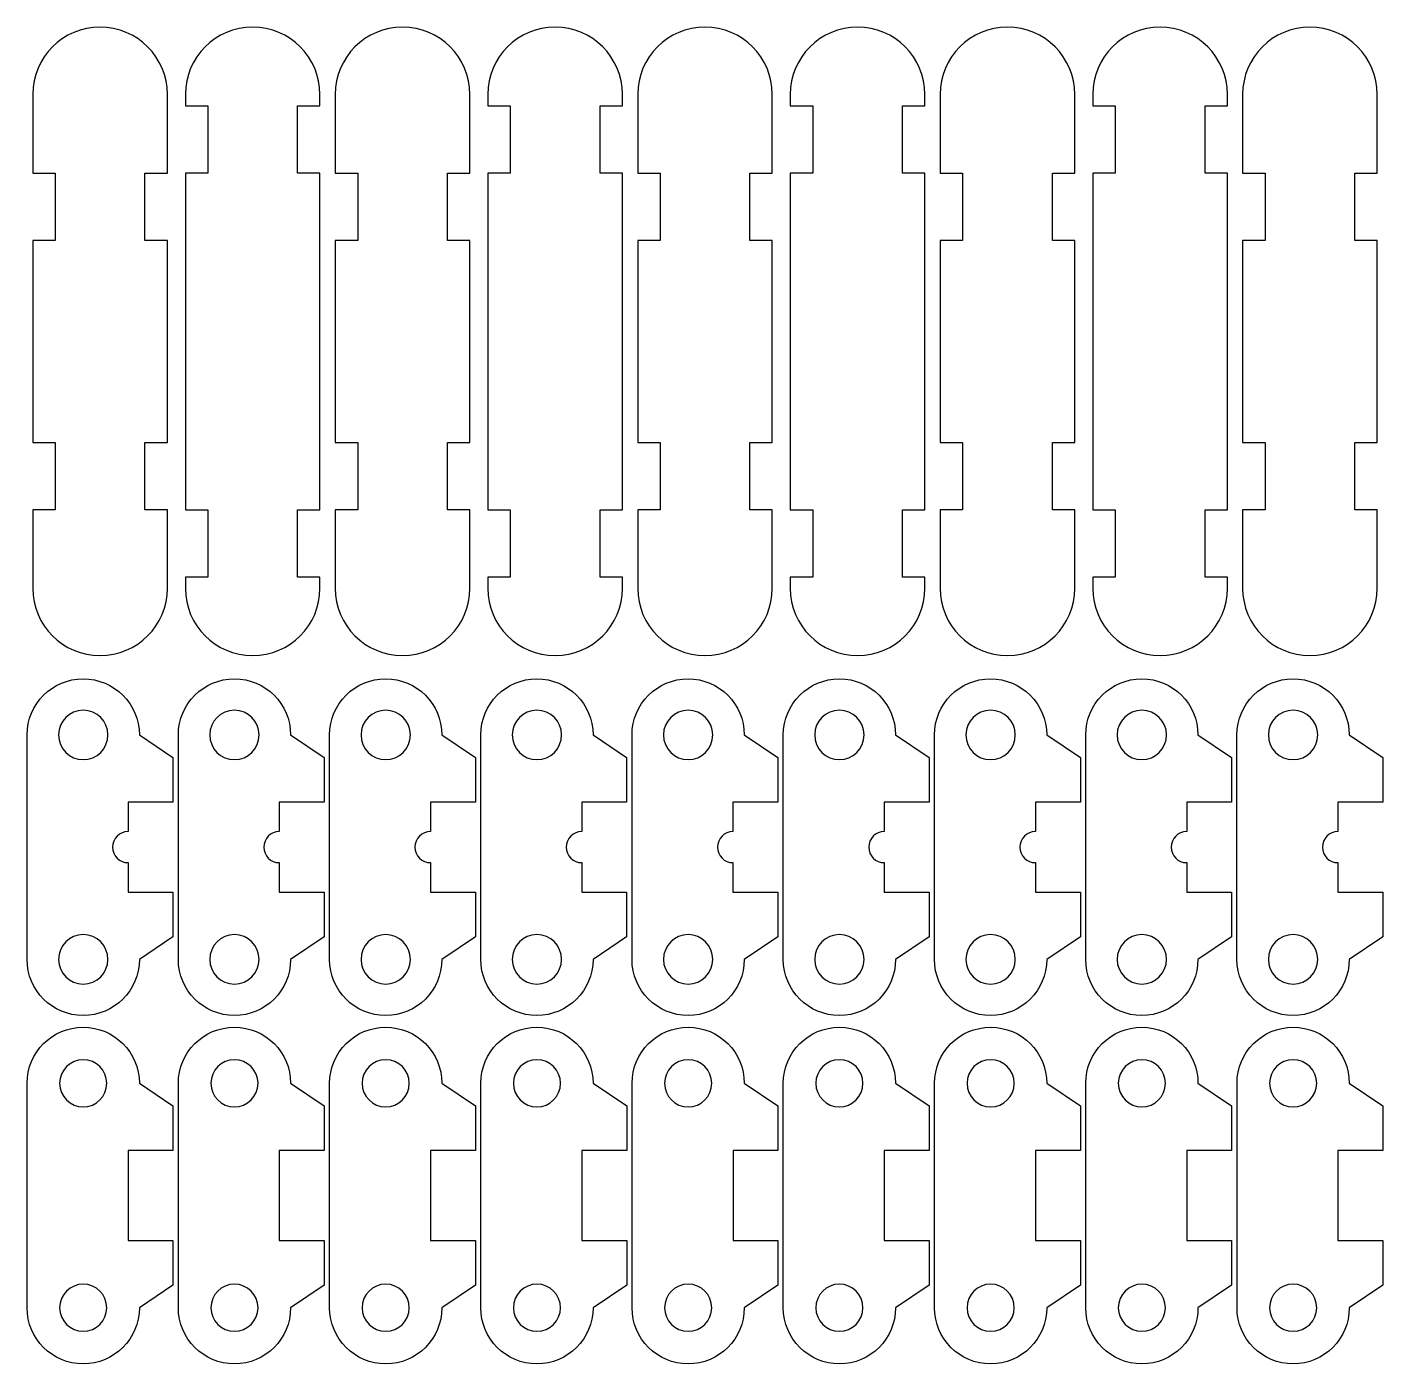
# Model space of a CAD drawing. Header units: inches. Extents: x 1117 to 1992, y -2324 to -585.
# Drawn here: x 1317.9 to 1378.3, y -2323.5 to -2264 of the extents above; entities that cross this region are included whole.
import ezdxf

# ---------------------------------------------------------------- set-up
doc = ezdxf.new("R2010")
doc.units = ezdxf.units.IN
doc.header["$MEASUREMENT"] = 0
doc.layers.add('Layer 1', color=7, linetype='Continuous')

msp = doc.modelspace()

# ---------------------------------------------------------------- linework, layer by layer
at = {"layer": 'Layer 1', "color": 18, "lineweight": 30, "true_color": 0x010101}
for points, knots in [([(1318.174, -2288.968), (1318.174, -2288.968), (1318.174, -2285.468), (1318.174, -2285.468), (1318.174, -2285.468), (1319.176, -2285.468), (1319.176, -2285.468), (1319.176, -2285.468), (1319.176, -2282.468), (1319.176, -2282.468), (1319.176, -2282.468), (1318.174, -2282.468), (1318.174, -2282.468), (1318.174, -2282.468), (1318.174, -2273.468), (1318.174, -2273.468), (1318.174, -2273.468), (1319.176, -2273.468), (1319.176, -2273.468), (1319.176, -2273.468), (1319.176, -2270.468), (1319.176, -2270.468), (1319.176, -2270.468), (1318.174, -2270.468), (1318.174, -2270.468), (1318.174, -2270.468), (1318.174, -2266.967), (1318.174, -2266.967), (1318.174, -2265.312), (1319.518, -2263.967), (1321.174, -2263.967), (1322.831, -2263.967), (1324.175, -2265.312), (1324.175, -2266.967), (1324.175, -2266.967), (1324.175, -2270.468), (1324.175, -2270.468), (1324.175, -2270.468), (1323.176, -2270.468), (1323.176, -2270.468), (1323.176, -2270.468), (1323.176, -2273.468), (1323.176, -2273.468), (1323.176, -2273.468), (1324.175, -2273.468), (1324.175, -2273.468), (1324.175, -2273.468), (1324.175, -2282.468), (1324.175, -2282.468), (1324.175, -2282.468), (1323.176, -2282.468), (1323.176, -2282.468), (1323.176, -2282.468), (1323.176, -2285.468), (1323.176, -2285.468), (1323.176, -2285.468), (1324.175, -2285.468), (1324.175, -2285.468), (1324.175, -2285.468), (1324.175, -2288.968), (1324.175, -2288.968), (1324.175, -2290.625), (1322.831, -2291.968), (1321.174, -2291.968), (1319.518, -2291.968), (1318.174, -2290.625), (1318.174, -2288.968)], [0, 0, 0, 0, 1, 1, 1, 2, 2, 2, 3, 3, 3, 4, 4, 4, 5, 5, 5, 6, 6, 6, 7, 7, 7, 8, 8, 8, 9, 9, 9, 10, 10, 10, 11, 11, 11, 12, 12, 12, 13, 13, 13, 14, 14, 14, 15, 15, 15, 16, 16, 16, 17, 17, 17, 18, 18, 18, 19, 19, 19, 20, 20, 20, 21, 21, 21, 22, 22, 22, 22]), ([(1324.975, -2288.968), (1324.975, -2288.968), (1324.975, -2288.469), (1324.975, -2288.469), (1324.975, -2288.469), (1325.977, -2288.469), (1325.977, -2288.469), (1325.977, -2288.469), (1325.977, -2285.469), (1325.977, -2285.469), (1325.977, -2285.469), (1324.975, -2285.469), (1324.975, -2285.469), (1324.975, -2285.469), (1324.975, -2270.47), (1324.975, -2270.47), (1324.975, -2270.47), (1325.977, -2270.47), (1325.977, -2270.47), (1325.977, -2270.47), (1325.977, -2267.468), (1325.977, -2267.468), (1325.977, -2267.468), (1324.975, -2267.468), (1324.975, -2267.468), (1324.975, -2267.468), (1324.975, -2266.967), (1324.975, -2266.967), (1324.975, -2265.312), (1326.319, -2263.967), (1327.975, -2263.967), (1329.632, -2263.967), (1330.975, -2265.312), (1330.975, -2266.967), (1330.975, -2266.967), (1330.975, -2267.468), (1330.975, -2267.468), (1330.975, -2267.468), (1329.977, -2267.468), (1329.977, -2267.468), (1329.977, -2267.468), (1329.977, -2270.47), (1329.977, -2270.47), (1329.977, -2270.47), (1330.975, -2270.47), (1330.975, -2270.47), (1330.975, -2270.47), (1330.975, -2285.469), (1330.975, -2285.469), (1330.975, -2285.469), (1329.977, -2285.469), (1329.977, -2285.469), (1329.977, -2285.469), (1329.977, -2288.469), (1329.977, -2288.469), (1329.977, -2288.469), (1330.975, -2288.469), (1330.975, -2288.469), (1330.975, -2288.469), (1330.975, -2288.968), (1330.975, -2288.968), (1330.975, -2290.625), (1329.632, -2291.968), (1327.975, -2291.968), (1326.319, -2291.968), (1324.975, -2290.625), (1324.975, -2288.968)], [0, 0, 0, 0, 1, 1, 1, 2, 2, 2, 3, 3, 3, 4, 4, 4, 5, 5, 5, 6, 6, 6, 7, 7, 7, 8, 8, 8, 9, 9, 9, 10, 10, 10, 11, 11, 11, 12, 12, 12, 13, 13, 13, 14, 14, 14, 15, 15, 15, 16, 16, 16, 17, 17, 17, 18, 18, 18, 19, 19, 19, 20, 20, 20, 21, 21, 21, 22, 22, 22, 22]), ([(1331.654, -2288.968), (1331.654, -2288.968), (1331.654, -2285.468), (1331.654, -2285.468), (1331.654, -2285.468), (1332.656, -2285.468), (1332.656, -2285.468), (1332.656, -2285.468), (1332.656, -2282.468), (1332.656, -2282.468), (1332.656, -2282.468), (1331.654, -2282.468), (1331.654, -2282.468), (1331.654, -2282.468), (1331.654, -2273.468), (1331.654, -2273.468), (1331.654, -2273.468), (1332.656, -2273.468), (1332.656, -2273.468), (1332.656, -2273.468), (1332.656, -2270.468), (1332.656, -2270.468), (1332.656, -2270.468), (1331.654, -2270.468), (1331.654, -2270.468), (1331.654, -2270.468), (1331.654, -2266.967), (1331.654, -2266.967), (1331.654, -2265.312), (1332.998, -2263.967), (1334.655, -2263.967), (1336.311, -2263.967), (1337.655, -2265.312), (1337.655, -2266.967), (1337.655, -2266.967), (1337.655, -2270.468), (1337.655, -2270.468), (1337.655, -2270.468), (1336.656, -2270.468), (1336.656, -2270.468), (1336.656, -2270.468), (1336.656, -2273.468), (1336.656, -2273.468), (1336.656, -2273.468), (1337.655, -2273.468), (1337.655, -2273.468), (1337.655, -2273.468), (1337.655, -2282.468), (1337.655, -2282.468), (1337.655, -2282.468), (1336.656, -2282.468), (1336.656, -2282.468), (1336.656, -2282.468), (1336.656, -2285.468), (1336.656, -2285.468), (1336.656, -2285.468), (1337.655, -2285.468), (1337.655, -2285.468), (1337.655, -2285.468), (1337.655, -2288.968), (1337.655, -2288.968), (1337.655, -2290.625), (1336.311, -2291.968), (1334.655, -2291.968), (1332.998, -2291.968), (1331.654, -2290.625), (1331.654, -2288.968)], [0, 0, 0, 0, 1, 1, 1, 2, 2, 2, 3, 3, 3, 4, 4, 4, 5, 5, 5, 6, 6, 6, 7, 7, 7, 8, 8, 8, 9, 9, 9, 10, 10, 10, 11, 11, 11, 12, 12, 12, 13, 13, 13, 14, 14, 14, 15, 15, 15, 16, 16, 16, 17, 17, 17, 18, 18, 18, 19, 19, 19, 20, 20, 20, 21, 21, 21, 22, 22, 22, 22]), ([(1338.455, -2288.968), (1338.455, -2288.968), (1338.455, -2288.469), (1338.455, -2288.469), (1338.455, -2288.469), (1339.457, -2288.469), (1339.457, -2288.469), (1339.457, -2288.469), (1339.457, -2285.469), (1339.457, -2285.469), (1339.457, -2285.469), (1338.455, -2285.469), (1338.455, -2285.469), (1338.455, -2285.469), (1338.455, -2270.47), (1338.455, -2270.47), (1338.455, -2270.47), (1339.457, -2270.47), (1339.457, -2270.47), (1339.457, -2270.47), (1339.457, -2267.468), (1339.457, -2267.468), (1339.457, -2267.468), (1338.455, -2267.468), (1338.455, -2267.468), (1338.455, -2267.468), (1338.455, -2266.967), (1338.455, -2266.967), (1338.455, -2265.312), (1339.799, -2263.967), (1341.455, -2263.967), (1343.112, -2263.967), (1344.455, -2265.312), (1344.455, -2266.967), (1344.455, -2266.967), (1344.455, -2267.468), (1344.455, -2267.468), (1344.455, -2267.468), (1343.457, -2267.468), (1343.457, -2267.468), (1343.457, -2267.468), (1343.457, -2270.47), (1343.457, -2270.47), (1343.457, -2270.47), (1344.455, -2270.47), (1344.455, -2270.47), (1344.455, -2270.47), (1344.455, -2285.469), (1344.455, -2285.469), (1344.455, -2285.469), (1343.457, -2285.469), (1343.457, -2285.469), (1343.457, -2285.469), (1343.457, -2288.469), (1343.457, -2288.469), (1343.457, -2288.469), (1344.455, -2288.469), (1344.455, -2288.469), (1344.455, -2288.469), (1344.455, -2288.968), (1344.455, -2288.968), (1344.455, -2290.625), (1343.112, -2291.968), (1341.455, -2291.968), (1339.799, -2291.968), (1338.455, -2290.625), (1338.455, -2288.968)], [0, 0, 0, 0, 1, 1, 1, 2, 2, 2, 3, 3, 3, 4, 4, 4, 5, 5, 5, 6, 6, 6, 7, 7, 7, 8, 8, 8, 9, 9, 9, 10, 10, 10, 11, 11, 11, 12, 12, 12, 13, 13, 13, 14, 14, 14, 15, 15, 15, 16, 16, 16, 17, 17, 17, 18, 18, 18, 19, 19, 19, 20, 20, 20, 21, 21, 21, 22, 22, 22, 22]), ([(1345.134, -2288.968), (1345.134, -2288.968), (1345.134, -2285.468), (1345.134, -2285.468), (1345.134, -2285.468), (1346.136, -2285.468), (1346.136, -2285.468), (1346.136, -2285.468), (1346.136, -2282.468), (1346.136, -2282.468), (1346.136, -2282.468), (1345.134, -2282.468), (1345.134, -2282.468), (1345.134, -2282.468), (1345.134, -2273.468), (1345.134, -2273.468), (1345.134, -2273.468), (1346.136, -2273.468), (1346.136, -2273.468), (1346.136, -2273.468), (1346.136, -2270.468), (1346.136, -2270.468), (1346.136, -2270.468), (1345.134, -2270.468), (1345.134, -2270.468), (1345.134, -2270.468), (1345.134, -2266.967), (1345.134, -2266.967), (1345.134, -2265.312), (1346.478, -2263.967), (1348.134, -2263.967), (1349.79, -2263.967), (1351.134, -2265.312), (1351.134, -2266.967), (1351.134, -2266.967), (1351.134, -2270.468), (1351.134, -2270.468), (1351.134, -2270.468), (1350.136, -2270.468), (1350.136, -2270.468), (1350.136, -2270.468), (1350.136, -2273.468), (1350.136, -2273.468), (1350.136, -2273.468), (1351.134, -2273.468), (1351.134, -2273.468), (1351.134, -2273.468), (1351.134, -2282.468), (1351.134, -2282.468), (1351.134, -2282.468), (1350.136, -2282.468), (1350.136, -2282.468), (1350.136, -2282.468), (1350.136, -2285.468), (1350.136, -2285.468), (1350.136, -2285.468), (1351.134, -2285.468), (1351.134, -2285.468), (1351.134, -2285.468), (1351.134, -2288.968), (1351.134, -2288.968), (1351.134, -2290.625), (1349.79, -2291.968), (1348.134, -2291.968), (1346.478, -2291.968), (1345.134, -2290.625), (1345.134, -2288.968)], [0, 0, 0, 0, 1, 1, 1, 2, 2, 2, 3, 3, 3, 4, 4, 4, 5, 5, 5, 6, 6, 6, 7, 7, 7, 8, 8, 8, 9, 9, 9, 10, 10, 10, 11, 11, 11, 12, 12, 12, 13, 13, 13, 14, 14, 14, 15, 15, 15, 16, 16, 16, 17, 17, 17, 18, 18, 18, 19, 19, 19, 20, 20, 20, 21, 21, 21, 22, 22, 22, 22]), ([(1351.935, -2288.968), (1351.935, -2288.968), (1351.935, -2288.469), (1351.935, -2288.469), (1351.935, -2288.469), (1352.937, -2288.469), (1352.937, -2288.469), (1352.937, -2288.469), (1352.937, -2285.469), (1352.937, -2285.469), (1352.937, -2285.469), (1351.935, -2285.469), (1351.935, -2285.469), (1351.935, -2285.469), (1351.935, -2270.47), (1351.935, -2270.47), (1351.935, -2270.47), (1352.937, -2270.47), (1352.937, -2270.47), (1352.937, -2270.47), (1352.937, -2267.468), (1352.937, -2267.468), (1352.937, -2267.468), (1351.935, -2267.468), (1351.935, -2267.468), (1351.935, -2267.468), (1351.935, -2266.967), (1351.935, -2266.967), (1351.935, -2265.312), (1353.279, -2263.967), (1354.935, -2263.967), (1356.592, -2263.967), (1357.935, -2265.312), (1357.935, -2266.967), (1357.935, -2266.967), (1357.935, -2267.468), (1357.935, -2267.468), (1357.935, -2267.468), (1356.937, -2267.468), (1356.937, -2267.468), (1356.937, -2267.468), (1356.937, -2270.47), (1356.937, -2270.47), (1356.937, -2270.47), (1357.935, -2270.47), (1357.935, -2270.47), (1357.935, -2270.47), (1357.935, -2285.469), (1357.935, -2285.469), (1357.935, -2285.469), (1356.937, -2285.469), (1356.937, -2285.469), (1356.937, -2285.469), (1356.937, -2288.469), (1356.937, -2288.469), (1356.937, -2288.469), (1357.935, -2288.469), (1357.935, -2288.469), (1357.935, -2288.469), (1357.935, -2288.968), (1357.935, -2288.968), (1357.935, -2290.625), (1356.592, -2291.968), (1354.935, -2291.968), (1353.279, -2291.968), (1351.935, -2290.625), (1351.935, -2288.968)], [0, 0, 0, 0, 1, 1, 1, 2, 2, 2, 3, 3, 3, 4, 4, 4, 5, 5, 5, 6, 6, 6, 7, 7, 7, 8, 8, 8, 9, 9, 9, 10, 10, 10, 11, 11, 11, 12, 12, 12, 13, 13, 13, 14, 14, 14, 15, 15, 15, 16, 16, 16, 17, 17, 17, 18, 18, 18, 19, 19, 19, 20, 20, 20, 21, 21, 21, 22, 22, 22, 22]), ([(1358.614, -2288.968), (1358.614, -2288.968), (1358.614, -2285.468), (1358.614, -2285.468), (1358.614, -2285.468), (1359.616, -2285.468), (1359.616, -2285.468), (1359.616, -2285.468), (1359.616, -2282.468), (1359.616, -2282.468), (1359.616, -2282.468), (1358.614, -2282.468), (1358.614, -2282.468), (1358.614, -2282.468), (1358.614, -2273.468), (1358.614, -2273.468), (1358.614, -2273.468), (1359.616, -2273.468), (1359.616, -2273.468), (1359.616, -2273.468), (1359.616, -2270.468), (1359.616, -2270.468), (1359.616, -2270.468), (1358.614, -2270.468), (1358.614, -2270.468), (1358.614, -2270.468), (1358.614, -2266.967), (1358.614, -2266.967), (1358.614, -2265.312), (1359.958, -2263.967), (1361.614, -2263.967), (1363.27, -2263.967), (1364.614, -2265.312), (1364.614, -2266.967), (1364.614, -2266.967), (1364.614, -2270.468), (1364.614, -2270.468), (1364.614, -2270.468), (1363.616, -2270.468), (1363.616, -2270.468), (1363.616, -2270.468), (1363.616, -2273.468), (1363.616, -2273.468), (1363.616, -2273.468), (1364.614, -2273.468), (1364.614, -2273.468), (1364.614, -2273.468), (1364.614, -2282.468), (1364.614, -2282.468), (1364.614, -2282.468), (1363.616, -2282.468), (1363.616, -2282.468), (1363.616, -2282.468), (1363.616, -2285.468), (1363.616, -2285.468), (1363.616, -2285.468), (1364.614, -2285.468), (1364.614, -2285.468), (1364.614, -2285.468), (1364.614, -2288.968), (1364.614, -2288.968), (1364.614, -2290.625), (1363.27, -2291.968), (1361.614, -2291.968), (1359.958, -2291.968), (1358.614, -2290.625), (1358.614, -2288.968)], [0, 0, 0, 0, 1, 1, 1, 2, 2, 2, 3, 3, 3, 4, 4, 4, 5, 5, 5, 6, 6, 6, 7, 7, 7, 8, 8, 8, 9, 9, 9, 10, 10, 10, 11, 11, 11, 12, 12, 12, 13, 13, 13, 14, 14, 14, 15, 15, 15, 16, 16, 16, 17, 17, 17, 18, 18, 18, 19, 19, 19, 20, 20, 20, 21, 21, 21, 22, 22, 22, 22]), ([(1365.415, -2288.968), (1365.415, -2288.968), (1365.415, -2288.469), (1365.415, -2288.469), (1365.415, -2288.469), (1366.417, -2288.469), (1366.417, -2288.469), (1366.417, -2288.469), (1366.417, -2285.469), (1366.417, -2285.469), (1366.417, -2285.469), (1365.415, -2285.469), (1365.415, -2285.469), (1365.415, -2285.469), (1365.415, -2270.47), (1365.415, -2270.47), (1365.415, -2270.47), (1366.417, -2270.47), (1366.417, -2270.47), (1366.417, -2270.47), (1366.417, -2267.468), (1366.417, -2267.468), (1366.417, -2267.468), (1365.415, -2267.468), (1365.415, -2267.468), (1365.415, -2267.468), (1365.415, -2266.967), (1365.415, -2266.967), (1365.415, -2265.312), (1366.759, -2263.967), (1368.415, -2263.967), (1370.072, -2263.967), (1371.415, -2265.312), (1371.415, -2266.967), (1371.415, -2266.967), (1371.415, -2267.468), (1371.415, -2267.468), (1371.415, -2267.468), (1370.418, -2267.468), (1370.418, -2267.468), (1370.418, -2267.468), (1370.418, -2270.47), (1370.418, -2270.47), (1370.418, -2270.47), (1371.415, -2270.47), (1371.415, -2270.47), (1371.415, -2270.47), (1371.415, -2285.469), (1371.415, -2285.469), (1371.415, -2285.469), (1370.418, -2285.469), (1370.418, -2285.469), (1370.418, -2285.469), (1370.418, -2288.469), (1370.418, -2288.469), (1370.418, -2288.469), (1371.415, -2288.469), (1371.415, -2288.469), (1371.415, -2288.469), (1371.415, -2288.968), (1371.415, -2288.968), (1371.415, -2290.625), (1370.072, -2291.968), (1368.415, -2291.968), (1366.759, -2291.968), (1365.415, -2290.625), (1365.415, -2288.968)], [0, 0, 0, 0, 1, 1, 1, 2, 2, 2, 3, 3, 3, 4, 4, 4, 5, 5, 5, 6, 6, 6, 7, 7, 7, 8, 8, 8, 9, 9, 9, 10, 10, 10, 11, 11, 11, 12, 12, 12, 13, 13, 13, 14, 14, 14, 15, 15, 15, 16, 16, 16, 17, 17, 17, 18, 18, 18, 19, 19, 19, 20, 20, 20, 21, 21, 21, 22, 22, 22, 22]), ([(1372.094, -2288.968), (1372.094, -2288.968), (1372.094, -2285.468), (1372.094, -2285.468), (1372.094, -2285.468), (1373.096, -2285.468), (1373.096, -2285.468), (1373.096, -2285.468), (1373.096, -2282.468), (1373.096, -2282.468), (1373.096, -2282.468), (1372.094, -2282.468), (1372.094, -2282.468), (1372.094, -2282.468), (1372.094, -2273.468), (1372.094, -2273.468), (1372.094, -2273.468), (1373.096, -2273.468), (1373.096, -2273.468), (1373.096, -2273.468), (1373.096, -2270.468), (1373.096, -2270.468), (1373.096, -2270.468), (1372.094, -2270.468), (1372.094, -2270.468), (1372.094, -2270.468), (1372.094, -2266.967), (1372.094, -2266.967), (1372.094, -2265.312), (1373.438, -2263.967), (1375.094, -2263.967), (1376.75, -2263.967), (1378.094, -2265.312), (1378.094, -2266.967), (1378.094, -2266.967), (1378.094, -2270.468), (1378.094, -2270.468), (1378.094, -2270.468), (1377.096, -2270.468), (1377.096, -2270.468), (1377.096, -2270.468), (1377.096, -2273.468), (1377.096, -2273.468), (1377.096, -2273.468), (1378.094, -2273.468), (1378.094, -2273.468), (1378.094, -2273.468), (1378.094, -2282.468), (1378.094, -2282.468), (1378.094, -2282.468), (1377.096, -2282.468), (1377.096, -2282.468), (1377.096, -2282.468), (1377.096, -2285.468), (1377.096, -2285.468), (1377.096, -2285.468), (1378.094, -2285.468), (1378.094, -2285.468), (1378.094, -2285.468), (1378.094, -2288.968), (1378.094, -2288.968), (1378.094, -2290.625), (1376.75, -2291.968), (1375.094, -2291.968), (1373.438, -2291.968), (1372.094, -2290.625), (1372.094, -2288.968)], [0, 0, 0, 0, 1, 1, 1, 2, 2, 2, 3, 3, 3, 4, 4, 4, 5, 5, 5, 6, 6, 6, 7, 7, 7, 8, 8, 8, 9, 9, 9, 10, 10, 10, 11, 11, 11, 12, 12, 12, 13, 13, 13, 14, 14, 14, 15, 15, 15, 16, 16, 16, 17, 17, 17, 18, 18, 18, 19, 19, 19, 20, 20, 20, 21, 21, 21, 22, 22, 22, 22]), ([(1324.424, -2296.502), (1324.424, -2296.502), (1322.925, -2295.502), (1322.925, -2295.502), (1322.925, -2294.121), (1321.804, -2293.002), (1320.424, -2293.002), (1319.044, -2293.002), (1317.924, -2294.121), (1317.924, -2295.502), (1317.924, -2295.502), (1317.924, -2305.502), (1317.924, -2305.502), (1317.924, -2306.883), (1319.044, -2308.002), (1320.424, -2308.002), (1321.805, -2308.002), (1322.925, -2306.883), (1322.925, -2305.502), (1322.925, -2305.502), (1324.424, -2304.502), (1324.424, -2304.502), (1324.424, -2304.502), (1324.424, -2302.502), (1324.424, -2302.502), (1324.424, -2302.502), (1322.422, -2302.502), (1322.422, -2302.502), (1322.422, -2302.502), (1322.422, -2301.193), (1322.422, -2301.193), (1322.04, -2301.193), (1321.731, -2300.883), (1321.731, -2300.502), (1321.731, -2300.12), (1322.04, -2299.811), (1322.422, -2299.811), (1322.422, -2299.811), (1322.422, -2298.502), (1322.422, -2298.502), (1322.422, -2298.502), (1324.424, -2298.502), (1324.424, -2298.502), (1324.424, -2298.502), (1324.424, -2296.502), (1324.424, -2296.502)], [0, 0, 0, 0, 1, 1, 1, 2, 2, 2, 3, 3, 3, 4, 4, 4, 5, 5, 5, 6, 6, 6, 7, 7, 7, 8, 8, 8, 9, 9, 9, 10, 10, 10, 11, 11, 11, 12, 12, 12, 13, 13, 13, 14, 14, 14, 15, 15, 15, 15]), ([(1331.164, -2296.502), (1331.164, -2296.502), (1329.664, -2295.502), (1329.664, -2295.502), (1329.664, -2294.121), (1328.544, -2293.002), (1327.164, -2293.002), (1325.784, -2293.002), (1324.664, -2294.121), (1324.664, -2295.502), (1324.664, -2295.502), (1324.664, -2305.502), (1324.664, -2305.502), (1324.664, -2306.883), (1325.784, -2308.002), (1327.164, -2308.002), (1328.545, -2308.002), (1329.664, -2306.883), (1329.664, -2305.502), (1329.664, -2305.502), (1331.164, -2304.502), (1331.164, -2304.502), (1331.164, -2304.502), (1331.164, -2302.502), (1331.164, -2302.502), (1331.164, -2302.502), (1329.162, -2302.502), (1329.162, -2302.502), (1329.162, -2302.502), (1329.162, -2301.193), (1329.162, -2301.193), (1328.78, -2301.193), (1328.471, -2300.883), (1328.471, -2300.502), (1328.471, -2300.12), (1328.78, -2299.811), (1329.162, -2299.811), (1329.162, -2299.811), (1329.162, -2298.502), (1329.162, -2298.502), (1329.162, -2298.502), (1331.164, -2298.502), (1331.164, -2298.502), (1331.164, -2298.502), (1331.164, -2296.502), (1331.164, -2296.502)], [0, 0, 0, 0, 1, 1, 1, 2, 2, 2, 3, 3, 3, 4, 4, 4, 5, 5, 5, 6, 6, 6, 7, 7, 7, 8, 8, 8, 9, 9, 9, 10, 10, 10, 11, 11, 11, 12, 12, 12, 13, 13, 13, 14, 14, 14, 15, 15, 15, 15]), ([(1337.904, -2296.502), (1337.904, -2296.502), (1336.404, -2295.502), (1336.404, -2295.502), (1336.404, -2294.121), (1335.284, -2293.002), (1333.903, -2293.002), (1332.523, -2293.002), (1331.403, -2294.121), (1331.403, -2295.502), (1331.403, -2295.502), (1331.403, -2305.502), (1331.403, -2305.502), (1331.403, -2306.883), (1332.523, -2308.002), (1333.903, -2308.002), (1335.284, -2308.002), (1336.404, -2306.883), (1336.404, -2305.502), (1336.404, -2305.502), (1337.904, -2304.502), (1337.904, -2304.502), (1337.904, -2304.502), (1337.904, -2302.502), (1337.904, -2302.502), (1337.904, -2302.502), (1335.901, -2302.502), (1335.901, -2302.502), (1335.901, -2302.502), (1335.901, -2301.193), (1335.901, -2301.193), (1335.52, -2301.193), (1335.21, -2300.883), (1335.21, -2300.502), (1335.21, -2300.12), (1335.52, -2299.811), (1335.901, -2299.811), (1335.901, -2299.811), (1335.901, -2298.502), (1335.901, -2298.502), (1335.901, -2298.502), (1337.904, -2298.502), (1337.904, -2298.502), (1337.904, -2298.502), (1337.904, -2296.502), (1337.904, -2296.502)], [0, 0, 0, 0, 1, 1, 1, 2, 2, 2, 3, 3, 3, 4, 4, 4, 5, 5, 5, 6, 6, 6, 7, 7, 7, 8, 8, 8, 9, 9, 9, 10, 10, 10, 11, 11, 11, 12, 12, 12, 13, 13, 13, 14, 14, 14, 15, 15, 15, 15]), ([(1344.643, -2296.502), (1344.643, -2296.502), (1343.144, -2295.502), (1343.144, -2295.502), (1343.144, -2294.121), (1342.024, -2293.002), (1340.643, -2293.002), (1339.263, -2293.002), (1338.143, -2294.121), (1338.143, -2295.502), (1338.143, -2295.502), (1338.143, -2305.502), (1338.143, -2305.502), (1338.143, -2306.883), (1339.263, -2308.002), (1340.643, -2308.002), (1342.024, -2308.002), (1343.144, -2306.883), (1343.144, -2305.502), (1343.144, -2305.502), (1344.643, -2304.502), (1344.643, -2304.502), (1344.643, -2304.502), (1344.643, -2302.502), (1344.643, -2302.502), (1344.643, -2302.502), (1342.641, -2302.502), (1342.641, -2302.502), (1342.641, -2302.502), (1342.641, -2301.193), (1342.641, -2301.193), (1342.259, -2301.193), (1341.95, -2300.883), (1341.95, -2300.502), (1341.95, -2300.12), (1342.259, -2299.811), (1342.641, -2299.811), (1342.641, -2299.811), (1342.641, -2298.502), (1342.641, -2298.502), (1342.641, -2298.502), (1344.643, -2298.502), (1344.643, -2298.502), (1344.643, -2298.502), (1344.643, -2296.502), (1344.643, -2296.502)], [0, 0, 0, 0, 1, 1, 1, 2, 2, 2, 3, 3, 3, 4, 4, 4, 5, 5, 5, 6, 6, 6, 7, 7, 7, 8, 8, 8, 9, 9, 9, 10, 10, 10, 11, 11, 11, 12, 12, 12, 13, 13, 13, 14, 14, 14, 15, 15, 15, 15]), ([(1351.383, -2296.502), (1351.383, -2296.502), (1349.883, -2295.502), (1349.883, -2295.502), (1349.883, -2294.121), (1348.763, -2293.002), (1347.382, -2293.002), (1346.003, -2293.002), (1344.882, -2294.121), (1344.882, -2295.502), (1344.882, -2295.502), (1344.882, -2305.502), (1344.882, -2305.502), (1344.882, -2306.883), (1346.003, -2308.002), (1347.382, -2308.002), (1348.763, -2308.002), (1349.883, -2306.883), (1349.883, -2305.502), (1349.883, -2305.502), (1351.383, -2304.502), (1351.383, -2304.502), (1351.383, -2304.502), (1351.383, -2302.502), (1351.383, -2302.502), (1351.383, -2302.502), (1349.381, -2302.502), (1349.381, -2302.502), (1349.381, -2302.502), (1349.381, -2301.193), (1349.381, -2301.193), (1348.999, -2301.193), (1348.69, -2300.883), (1348.69, -2300.502), (1348.69, -2300.12), (1348.999, -2299.811), (1349.381, -2299.811), (1349.381, -2299.811), (1349.381, -2298.502), (1349.381, -2298.502), (1349.381, -2298.502), (1351.383, -2298.502), (1351.383, -2298.502), (1351.383, -2298.502), (1351.383, -2296.502), (1351.383, -2296.502)], [0, 0, 0, 0, 1, 1, 1, 2, 2, 2, 3, 3, 3, 4, 4, 4, 5, 5, 5, 6, 6, 6, 7, 7, 7, 8, 8, 8, 9, 9, 9, 10, 10, 10, 11, 11, 11, 12, 12, 12, 13, 13, 13, 14, 14, 14, 15, 15, 15, 15]), ([(1358.122, -2296.502), (1358.122, -2296.502), (1356.623, -2295.502), (1356.623, -2295.502), (1356.623, -2294.121), (1355.503, -2293.002), (1354.122, -2293.002), (1352.742, -2293.002), (1351.622, -2294.121), (1351.622, -2295.502), (1351.622, -2295.502), (1351.622, -2305.502), (1351.622, -2305.502), (1351.622, -2306.883), (1352.742, -2308.002), (1354.122, -2308.002), (1355.503, -2308.002), (1356.623, -2306.883), (1356.623, -2305.502), (1356.623, -2305.502), (1358.122, -2304.502), (1358.122, -2304.502), (1358.122, -2304.502), (1358.122, -2302.502), (1358.122, -2302.502), (1358.122, -2302.502), (1356.12, -2302.502), (1356.12, -2302.502), (1356.12, -2302.502), (1356.12, -2301.193), (1356.12, -2301.193), (1355.739, -2301.193), (1355.43, -2300.883), (1355.43, -2300.502), (1355.43, -2300.12), (1355.739, -2299.811), (1356.12, -2299.811), (1356.12, -2299.811), (1356.12, -2298.502), (1356.12, -2298.502), (1356.12, -2298.502), (1358.122, -2298.502), (1358.122, -2298.502), (1358.122, -2298.502), (1358.122, -2296.502), (1358.122, -2296.502)], [0, 0, 0, 0, 1, 1, 1, 2, 2, 2, 3, 3, 3, 4, 4, 4, 5, 5, 5, 6, 6, 6, 7, 7, 7, 8, 8, 8, 9, 9, 9, 10, 10, 10, 11, 11, 11, 12, 12, 12, 13, 13, 13, 14, 14, 14, 15, 15, 15, 15]), ([(1364.862, -2296.502), (1364.862, -2296.502), (1363.362, -2295.502), (1363.362, -2295.502), (1363.362, -2294.121), (1362.242, -2293.002), (1360.862, -2293.002), (1359.482, -2293.002), (1358.362, -2294.121), (1358.362, -2295.502), (1358.362, -2295.502), (1358.362, -2305.502), (1358.362, -2305.502), (1358.362, -2306.883), (1359.482, -2308.002), (1360.862, -2308.002), (1362.242, -2308.002), (1363.362, -2306.883), (1363.362, -2305.502), (1363.362, -2305.502), (1364.862, -2304.502), (1364.862, -2304.502), (1364.862, -2304.502), (1364.862, -2302.502), (1364.862, -2302.502), (1364.862, -2302.502), (1362.86, -2302.502), (1362.86, -2302.502), (1362.86, -2302.502), (1362.86, -2301.193), (1362.86, -2301.193), (1362.478, -2301.193), (1362.169, -2300.883), (1362.169, -2300.502), (1362.169, -2300.12), (1362.478, -2299.811), (1362.86, -2299.811), (1362.86, -2299.811), (1362.86, -2298.502), (1362.86, -2298.502), (1362.86, -2298.502), (1364.862, -2298.502), (1364.862, -2298.502), (1364.862, -2298.502), (1364.862, -2296.502), (1364.862, -2296.502)], [0, 0, 0, 0, 1, 1, 1, 2, 2, 2, 3, 3, 3, 4, 4, 4, 5, 5, 5, 6, 6, 6, 7, 7, 7, 8, 8, 8, 9, 9, 9, 10, 10, 10, 11, 11, 11, 12, 12, 12, 13, 13, 13, 14, 14, 14, 15, 15, 15, 15]), ([(1371.602, -2296.502), (1371.602, -2296.502), (1370.102, -2295.502), (1370.102, -2295.502), (1370.102, -2294.121), (1368.982, -2293.002), (1367.602, -2293.002), (1366.222, -2293.002), (1365.102, -2294.121), (1365.102, -2295.502), (1365.102, -2295.502), (1365.102, -2305.502), (1365.102, -2305.502), (1365.102, -2306.883), (1366.222, -2308.002), (1367.602, -2308.002), (1368.982, -2308.002), (1370.102, -2306.883), (1370.102, -2305.502), (1370.102, -2305.502), (1371.602, -2304.502), (1371.602, -2304.502), (1371.602, -2304.502), (1371.602, -2302.502), (1371.602, -2302.502), (1371.602, -2302.502), (1369.6, -2302.502), (1369.6, -2302.502), (1369.6, -2302.502), (1369.6, -2301.193), (1369.6, -2301.193), (1369.218, -2301.193), (1368.909, -2300.883), (1368.909, -2300.502), (1368.909, -2300.12), (1369.218, -2299.811), (1369.6, -2299.811), (1369.6, -2299.811), (1369.6, -2298.502), (1369.6, -2298.502), (1369.6, -2298.502), (1371.602, -2298.502), (1371.602, -2298.502), (1371.602, -2298.502), (1371.602, -2296.502), (1371.602, -2296.502)], [0, 0, 0, 0, 1, 1, 1, 2, 2, 2, 3, 3, 3, 4, 4, 4, 5, 5, 5, 6, 6, 6, 7, 7, 7, 8, 8, 8, 9, 9, 9, 10, 10, 10, 11, 11, 11, 12, 12, 12, 13, 13, 13, 14, 14, 14, 15, 15, 15, 15]), ([(1378.341, -2296.502), (1378.341, -2296.502), (1376.842, -2295.502), (1376.842, -2295.502), (1376.842, -2294.121), (1375.721, -2293.002), (1374.341, -2293.002), (1372.961, -2293.002), (1371.841, -2294.121), (1371.841, -2295.502), (1371.841, -2295.502), (1371.841, -2305.502), (1371.841, -2305.502), (1371.841, -2306.883), (1372.961, -2308.002), (1374.341, -2308.002), (1375.722, -2308.002), (1376.842, -2306.883), (1376.842, -2305.502), (1376.842, -2305.502), (1378.341, -2304.502), (1378.341, -2304.502), (1378.341, -2304.502), (1378.341, -2302.502), (1378.341, -2302.502), (1378.341, -2302.502), (1376.339, -2302.502), (1376.339, -2302.502), (1376.339, -2302.502), (1376.339, -2301.193), (1376.339, -2301.193), (1375.957, -2301.193), (1375.648, -2300.883), (1375.648, -2300.502), (1375.648, -2300.12), (1375.957, -2299.811), (1376.339, -2299.811), (1376.339, -2299.811), (1376.339, -2298.502), (1376.339, -2298.502), (1376.339, -2298.502), (1378.341, -2298.502), (1378.341, -2298.502), (1378.341, -2298.502), (1378.341, -2296.502), (1378.341, -2296.502)], [0, 0, 0, 0, 1, 1, 1, 2, 2, 2, 3, 3, 3, 4, 4, 4, 5, 5, 5, 6, 6, 6, 7, 7, 7, 8, 8, 8, 9, 9, 9, 10, 10, 10, 11, 11, 11, 12, 12, 12, 13, 13, 13, 14, 14, 14, 15, 15, 15, 15]), ([(1320.424, -2296.602), (1319.817, -2296.602), (1319.325, -2296.109), (1319.325, -2295.502), (1319.325, -2294.894), (1319.817, -2294.402), (1320.424, -2294.402), (1321.032, -2294.402), (1321.525, -2294.894), (1321.525, -2295.502), (1321.525, -2296.11), (1321.032, -2296.602), (1320.424, -2296.602)], [0, 0, 0, 0, 1, 1, 1, 2, 2, 2, 3, 3, 3, 4, 4, 4, 4]), ([(1327.164, -2296.602), (1326.556, -2296.602), (1326.064, -2296.109), (1326.064, -2295.502), (1326.064, -2294.894), (1326.557, -2294.402), (1327.164, -2294.402), (1327.771, -2294.402), (1328.264, -2294.894), (1328.264, -2295.502), (1328.264, -2296.11), (1327.771, -2296.602), (1327.164, -2296.602)], [0, 0, 0, 0, 1, 1, 1, 2, 2, 2, 3, 3, 3, 4, 4, 4, 4]), ([(1333.903, -2296.602), (1333.296, -2296.602), (1332.804, -2296.109), (1332.804, -2295.502), (1332.804, -2294.894), (1333.296, -2294.402), (1333.903, -2294.402), (1334.511, -2294.402), (1335.004, -2294.894), (1335.004, -2295.502), (1335.004, -2296.11), (1334.511, -2296.602), (1333.903, -2296.602)], [0, 0, 0, 0, 1, 1, 1, 2, 2, 2, 3, 3, 3, 4, 4, 4, 4]), ([(1340.643, -2296.602), (1340.036, -2296.602), (1339.543, -2296.109), (1339.543, -2295.502), (1339.543, -2294.894), (1340.036, -2294.402), (1340.643, -2294.402), (1341.251, -2294.402), (1341.743, -2294.894), (1341.743, -2295.502), (1341.743, -2296.11), (1341.251, -2296.602), (1340.643, -2296.602)], [0, 0, 0, 0, 1, 1, 1, 2, 2, 2, 3, 3, 3, 4, 4, 4, 4]), ([(1347.382, -2296.602), (1346.775, -2296.602), (1346.283, -2296.109), (1346.283, -2295.502), (1346.283, -2294.894), (1346.775, -2294.402), (1347.382, -2294.402), (1347.99, -2294.402), (1348.483, -2294.894), (1348.483, -2295.502), (1348.483, -2296.11), (1347.99, -2296.602), (1347.382, -2296.602)], [0, 0, 0, 0, 1, 1, 1, 2, 2, 2, 3, 3, 3, 4, 4, 4, 4]), ([(1354.122, -2296.602), (1353.515, -2296.602), (1353.023, -2296.109), (1353.023, -2295.502), (1353.023, -2294.894), (1353.515, -2294.402), (1354.122, -2294.402), (1354.73, -2294.402), (1355.223, -2294.894), (1355.223, -2295.502), (1355.223, -2296.11), (1354.73, -2296.602), (1354.122, -2296.602)], [0, 0, 0, 0, 1, 1, 1, 2, 2, 2, 3, 3, 3, 4, 4, 4, 4]), ([(1360.862, -2296.602), (1360.254, -2296.602), (1359.762, -2296.109), (1359.762, -2295.502), (1359.762, -2294.894), (1360.255, -2294.402), (1360.862, -2294.402), (1361.47, -2294.402), (1361.962, -2294.894), (1361.962, -2295.502), (1361.962, -2296.11), (1361.47, -2296.602), (1360.862, -2296.602)], [0, 0, 0, 0, 1, 1, 1, 2, 2, 2, 3, 3, 3, 4, 4, 4, 4]), ([(1367.602, -2296.602), (1366.994, -2296.602), (1366.502, -2296.109), (1366.502, -2295.502), (1366.502, -2294.894), (1366.995, -2294.402), (1367.602, -2294.402), (1368.209, -2294.402), (1368.702, -2294.894), (1368.702, -2295.502), (1368.702, -2296.11), (1368.209, -2296.602), (1367.602, -2296.602)], [0, 0, 0, 0, 1, 1, 1, 2, 2, 2, 3, 3, 3, 4, 4, 4, 4]), ([(1374.341, -2296.602), (1373.734, -2296.602), (1373.242, -2296.109), (1373.242, -2295.502), (1373.242, -2294.894), (1373.734, -2294.402), (1374.341, -2294.402), (1374.949, -2294.402), (1375.441, -2294.894), (1375.441, -2295.502), (1375.442, -2296.11), (1374.949, -2296.602), (1374.341, -2296.602)], [0, 0, 0, 0, 1, 1, 1, 2, 2, 2, 3, 3, 3, 4, 4, 4, 4]), ([(1320.424, -2306.602), (1319.817, -2306.602), (1319.325, -2306.109), (1319.325, -2305.502), (1319.325, -2304.894), (1319.817, -2304.401), (1320.424, -2304.401), (1321.032, -2304.401), (1321.525, -2304.894), (1321.525, -2305.502), (1321.525, -2306.109), (1321.032, -2306.602), (1320.424, -2306.602)], [0, 0, 0, 0, 1, 1, 1, 2, 2, 2, 3, 3, 3, 4, 4, 4, 4]), ([(1327.164, -2306.602), (1326.556, -2306.602), (1326.064, -2306.109), (1326.064, -2305.502), (1326.064, -2304.894), (1326.557, -2304.401), (1327.164, -2304.401), (1327.771, -2304.401), (1328.264, -2304.894), (1328.264, -2305.502), (1328.264, -2306.109), (1327.771, -2306.602), (1327.164, -2306.602)], [0, 0, 0, 0, 1, 1, 1, 2, 2, 2, 3, 3, 3, 4, 4, 4, 4]), ([(1333.903, -2306.602), (1333.296, -2306.602), (1332.804, -2306.109), (1332.804, -2305.502), (1332.804, -2304.894), (1333.296, -2304.401), (1333.903, -2304.401), (1334.511, -2304.401), (1335.004, -2304.894), (1335.004, -2305.502), (1335.004, -2306.109), (1334.511, -2306.602), (1333.903, -2306.602)], [0, 0, 0, 0, 1, 1, 1, 2, 2, 2, 3, 3, 3, 4, 4, 4, 4]), ([(1340.643, -2306.602), (1340.036, -2306.602), (1339.543, -2306.109), (1339.543, -2305.502), (1339.543, -2304.894), (1340.036, -2304.401), (1340.643, -2304.401), (1341.251, -2304.401), (1341.743, -2304.894), (1341.743, -2305.502), (1341.743, -2306.109), (1341.251, -2306.602), (1340.643, -2306.602)], [0, 0, 0, 0, 1, 1, 1, 2, 2, 2, 3, 3, 3, 4, 4, 4, 4]), ([(1347.382, -2306.602), (1346.775, -2306.602), (1346.283, -2306.109), (1346.283, -2305.502), (1346.283, -2304.894), (1346.775, -2304.401), (1347.382, -2304.401), (1347.99, -2304.401), (1348.483, -2304.894), (1348.483, -2305.502), (1348.483, -2306.109), (1347.99, -2306.602), (1347.382, -2306.602)], [0, 0, 0, 0, 1, 1, 1, 2, 2, 2, 3, 3, 3, 4, 4, 4, 4]), ([(1354.122, -2306.602), (1353.515, -2306.602), (1353.023, -2306.109), (1353.023, -2305.502), (1353.023, -2304.894), (1353.515, -2304.401), (1354.122, -2304.401), (1354.73, -2304.401), (1355.223, -2304.894), (1355.223, -2305.502), (1355.223, -2306.109), (1354.73, -2306.602), (1354.122, -2306.602)], [0, 0, 0, 0, 1, 1, 1, 2, 2, 2, 3, 3, 3, 4, 4, 4, 4]), ([(1360.862, -2306.602), (1360.254, -2306.602), (1359.762, -2306.109), (1359.762, -2305.502), (1359.762, -2304.894), (1360.255, -2304.401), (1360.862, -2304.401), (1361.47, -2304.401), (1361.962, -2304.894), (1361.962, -2305.502), (1361.962, -2306.109), (1361.47, -2306.602), (1360.862, -2306.602)], [0, 0, 0, 0, 1, 1, 1, 2, 2, 2, 3, 3, 3, 4, 4, 4, 4]), ([(1367.602, -2306.602), (1366.994, -2306.602), (1366.502, -2306.109), (1366.502, -2305.502), (1366.502, -2304.894), (1366.995, -2304.401), (1367.602, -2304.401), (1368.209, -2304.401), (1368.702, -2304.894), (1368.702, -2305.502), (1368.702, -2306.109), (1368.209, -2306.602), (1367.602, -2306.602)], [0, 0, 0, 0, 1, 1, 1, 2, 2, 2, 3, 3, 3, 4, 4, 4, 4]), ([(1374.341, -2306.602), (1373.734, -2306.602), (1373.242, -2306.109), (1373.242, -2305.502), (1373.242, -2304.894), (1373.734, -2304.401), (1374.341, -2304.401), (1374.949, -2304.401), (1375.441, -2304.894), (1375.441, -2305.502), (1375.442, -2306.109), (1374.949, -2306.602), (1374.341, -2306.602)], [0, 0, 0, 0, 1, 1, 1, 2, 2, 2, 3, 3, 3, 4, 4, 4, 4]), ([(1320.424, -2323.524), (1321.805, -2323.524), (1322.925, -2322.405), (1322.925, -2321.024), (1322.925, -2321.024), (1324.425, -2320.024), (1324.425, -2320.024), (1324.425, -2320.024), (1324.425, -2318.024), (1324.425, -2318.024), (1324.425, -2318.024), (1322.422, -2318.024), (1322.422, -2318.024), (1322.422, -2318.024), (1322.422, -2314.024), (1322.422, -2314.024), (1322.422, -2314.024), (1324.425, -2314.024), (1324.425, -2314.024), (1324.425, -2314.024), (1324.425, -2312.024), (1324.425, -2312.024), (1324.425, -2312.024), (1322.925, -2311.024), (1322.925, -2311.024), (1322.925, -2309.644), (1321.805, -2308.524), (1320.424, -2308.524), (1319.044, -2308.524), (1317.924, -2309.644), (1317.924, -2311.024), (1317.924, -2311.024), (1317.924, -2321.024), (1317.924, -2321.024), (1317.924, -2322.405), (1319.044, -2323.524), (1320.424, -2323.524)], [0, 0, 0, 0, 1, 1, 1, 2, 2, 2, 3, 3, 3, 4, 4, 4, 5, 5, 5, 6, 6, 6, 7, 7, 7, 8, 8, 8, 9, 9, 9, 10, 10, 10, 11, 11, 11, 12, 12, 12, 12]), ([(1327.164, -2323.524), (1328.545, -2323.524), (1329.664, -2322.405), (1329.664, -2321.024), (1329.664, -2321.024), (1331.164, -2320.024), (1331.164, -2320.024), (1331.164, -2320.024), (1331.164, -2318.024), (1331.164, -2318.024), (1331.164, -2318.024), (1329.162, -2318.024), (1329.162, -2318.024), (1329.162, -2318.024), (1329.162, -2314.024), (1329.162, -2314.024), (1329.162, -2314.024), (1331.164, -2314.024), (1331.164, -2314.024), (1331.164, -2314.024), (1331.164, -2312.024), (1331.164, -2312.024), (1331.164, -2312.024), (1329.664, -2311.024), (1329.664, -2311.024), (1329.664, -2309.644), (1328.544, -2308.524), (1327.164, -2308.524), (1325.784, -2308.524), (1324.664, -2309.644), (1324.664, -2311.024), (1324.664, -2311.024), (1324.664, -2321.024), (1324.664, -2321.024), (1324.664, -2322.405), (1325.784, -2323.524), (1327.164, -2323.524)], [0, 0, 0, 0, 1, 1, 1, 2, 2, 2, 3, 3, 3, 4, 4, 4, 5, 5, 5, 6, 6, 6, 7, 7, 7, 8, 8, 8, 9, 9, 9, 10, 10, 10, 11, 11, 11, 12, 12, 12, 12]), ([(1333.904, -2323.524), (1335.285, -2323.524), (1336.405, -2322.405), (1336.405, -2321.024), (1336.405, -2321.024), (1337.904, -2320.024), (1337.904, -2320.024), (1337.904, -2320.024), (1337.904, -2318.024), (1337.904, -2318.024), (1337.904, -2318.024), (1335.902, -2318.024), (1335.902, -2318.024), (1335.902, -2318.024), (1335.902, -2314.024), (1335.902, -2314.024), (1335.902, -2314.024), (1337.904, -2314.024), (1337.904, -2314.024), (1337.904, -2314.024), (1337.904, -2312.024), (1337.904, -2312.024), (1337.904, -2312.024), (1336.405, -2311.024), (1336.405, -2311.024), (1336.405, -2309.644), (1335.284, -2308.524), (1333.904, -2308.524), (1332.524, -2308.524), (1331.404, -2309.644), (1331.404, -2311.024), (1331.404, -2311.024), (1331.404, -2321.024), (1331.404, -2321.024), (1331.404, -2322.405), (1332.524, -2323.524), (1333.904, -2323.524)], [0, 0, 0, 0, 1, 1, 1, 2, 2, 2, 3, 3, 3, 4, 4, 4, 5, 5, 5, 6, 6, 6, 7, 7, 7, 8, 8, 8, 9, 9, 9, 10, 10, 10, 11, 11, 11, 12, 12, 12, 12]), ([(1340.644, -2323.524), (1342.025, -2323.524), (1343.144, -2322.405), (1343.144, -2321.024), (1343.144, -2321.024), (1344.644, -2320.024), (1344.644, -2320.024), (1344.644, -2320.024), (1344.644, -2318.024), (1344.644, -2318.024), (1344.644, -2318.024), (1342.643, -2318.024), (1342.643, -2318.024), (1342.643, -2318.024), (1342.643, -2314.024), (1342.643, -2314.024), (1342.643, -2314.024), (1344.644, -2314.024), (1344.644, -2314.024), (1344.644, -2314.024), (1344.644, -2312.024), (1344.644, -2312.024), (1344.644, -2312.024), (1343.145, -2311.024), (1343.145, -2311.024), (1343.145, -2309.644), (1342.025, -2308.524), (1340.644, -2308.524), (1339.264, -2308.524), (1338.144, -2309.644), (1338.144, -2311.024), (1338.144, -2311.024), (1338.144, -2321.024), (1338.144, -2321.024), (1338.144, -2322.405), (1339.264, -2323.524), (1340.644, -2323.524)], [0, 0, 0, 0, 1, 1, 1, 2, 2, 2, 3, 3, 3, 4, 4, 4, 5, 5, 5, 6, 6, 6, 7, 7, 7, 8, 8, 8, 9, 9, 9, 10, 10, 10, 11, 11, 11, 12, 12, 12, 12]), ([(1347.384, -2323.524), (1348.765, -2323.524), (1349.885, -2322.405), (1349.885, -2321.024), (1349.885, -2321.024), (1351.384, -2320.024), (1351.384, -2320.024), (1351.384, -2320.024), (1351.384, -2318.024), (1351.384, -2318.024), (1351.384, -2318.024), (1349.383, -2318.024), (1349.383, -2318.024), (1349.383, -2318.024), (1349.383, -2314.024), (1349.383, -2314.024), (1349.383, -2314.024), (1351.385, -2314.024), (1351.385, -2314.024), (1351.385, -2314.024), (1351.385, -2312.024), (1351.385, -2312.024), (1351.385, -2312.024), (1349.885, -2311.024), (1349.885, -2311.024), (1349.885, -2309.644), (1348.765, -2308.524), (1347.385, -2308.524), (1346.004, -2308.524), (1344.885, -2309.644), (1344.885, -2311.024), (1344.885, -2311.024), (1344.885, -2321.024), (1344.885, -2321.024), (1344.884, -2322.405), (1346.004, -2323.524), (1347.384, -2323.524)], [0, 0, 0, 0, 1, 1, 1, 2, 2, 2, 3, 3, 3, 4, 4, 4, 5, 5, 5, 6, 6, 6, 7, 7, 7, 8, 8, 8, 9, 9, 9, 10, 10, 10, 11, 11, 11, 12, 12, 12, 12]), ([(1354.124, -2323.524), (1355.505, -2323.524), (1356.624, -2322.405), (1356.624, -2321.024), (1356.624, -2321.024), (1358.124, -2320.024), (1358.124, -2320.024), (1358.124, -2320.024), (1358.124, -2318.024), (1358.124, -2318.024), (1358.124, -2318.024), (1356.122, -2318.024), (1356.122, -2318.024), (1356.122, -2318.024), (1356.122, -2314.024), (1356.122, -2314.024), (1356.122, -2314.024), (1358.124, -2314.024), (1358.124, -2314.024), (1358.124, -2314.024), (1358.124, -2312.024), (1358.124, -2312.024), (1358.124, -2312.024), (1356.624, -2311.024), (1356.624, -2311.024), (1356.624, -2309.644), (1355.505, -2308.524), (1354.124, -2308.524), (1352.744, -2308.524), (1351.624, -2309.644), (1351.624, -2311.024), (1351.624, -2311.024), (1351.624, -2321.024), (1351.624, -2321.024), (1351.624, -2322.405), (1352.744, -2323.524), (1354.124, -2323.524)], [0, 0, 0, 0, 1, 1, 1, 2, 2, 2, 3, 3, 3, 4, 4, 4, 5, 5, 5, 6, 6, 6, 7, 7, 7, 8, 8, 8, 9, 9, 9, 10, 10, 10, 11, 11, 11, 12, 12, 12, 12]), ([(1360.864, -2323.524), (1362.245, -2323.524), (1363.365, -2322.405), (1363.365, -2321.024), (1363.365, -2321.024), (1364.864, -2320.024), (1364.864, -2320.024), (1364.864, -2320.024), (1364.864, -2318.024), (1364.864, -2318.024), (1364.864, -2318.024), (1362.863, -2318.024), (1362.863, -2318.024), (1362.863, -2318.024), (1362.863, -2314.024), (1362.863, -2314.024), (1362.863, -2314.024), (1364.864, -2314.024), (1364.864, -2314.024), (1364.864, -2314.024), (1364.864, -2312.024), (1364.864, -2312.024), (1364.864, -2312.024), (1363.365, -2311.024), (1363.365, -2311.024), (1363.365, -2309.644), (1362.245, -2308.524), (1360.864, -2308.524), (1359.484, -2308.524), (1358.364, -2309.644), (1358.364, -2311.024), (1358.364, -2311.024), (1358.364, -2321.024), (1358.364, -2321.024), (1358.364, -2322.405), (1359.484, -2323.524), (1360.864, -2323.524)], [0, 0, 0, 0, 1, 1, 1, 2, 2, 2, 3, 3, 3, 4, 4, 4, 5, 5, 5, 6, 6, 6, 7, 7, 7, 8, 8, 8, 9, 9, 9, 10, 10, 10, 11, 11, 11, 12, 12, 12, 12]), ([(1367.604, -2323.524), (1368.985, -2323.524), (1370.104, -2322.405), (1370.104, -2321.024), (1370.104, -2321.024), (1371.604, -2320.024), (1371.604, -2320.024), (1371.604, -2320.024), (1371.604, -2318.024), (1371.604, -2318.024), (1371.604, -2318.024), (1369.603, -2318.024), (1369.603, -2318.024), (1369.603, -2318.024), (1369.603, -2314.024), (1369.603, -2314.024), (1369.603, -2314.024), (1371.604, -2314.024), (1371.604, -2314.024), (1371.604, -2314.024), (1371.604, -2312.024), (1371.604, -2312.024), (1371.604, -2312.024), (1370.104, -2311.024), (1370.104, -2311.024), (1370.104, -2309.644), (1368.985, -2308.524), (1367.604, -2308.524), (1366.224, -2308.524), (1365.104, -2309.644), (1365.104, -2311.024), (1365.104, -2311.024), (1365.104, -2321.024), (1365.104, -2321.024), (1365.104, -2322.405), (1366.224, -2323.524), (1367.604, -2323.524)], [0, 0, 0, 0, 1, 1, 1, 2, 2, 2, 3, 3, 3, 4, 4, 4, 5, 5, 5, 6, 6, 6, 7, 7, 7, 8, 8, 8, 9, 9, 9, 10, 10, 10, 11, 11, 11, 12, 12, 12, 12]), ([(1374.344, -2323.524), (1375.725, -2323.524), (1376.845, -2322.405), (1376.845, -2321.024), (1376.845, -2321.024), (1378.344, -2320.024), (1378.344, -2320.024), (1378.344, -2320.024), (1378.344, -2318.024), (1378.344, -2318.024), (1378.344, -2318.024), (1376.343, -2318.024), (1376.343, -2318.024), (1376.343, -2318.024), (1376.343, -2314.024), (1376.343, -2314.024), (1376.343, -2314.024), (1378.344, -2314.024), (1378.344, -2314.024), (1378.344, -2314.024), (1378.344, -2312.024), (1378.344, -2312.024), (1378.344, -2312.024), (1376.845, -2311.024), (1376.845, -2311.024), (1376.845, -2309.644), (1375.725, -2308.524), (1374.344, -2308.524), (1372.964, -2308.524), (1371.844, -2309.644), (1371.844, -2311.024), (1371.844, -2311.024), (1371.844, -2321.024), (1371.844, -2321.024), (1371.844, -2322.405), (1372.964, -2323.524), (1374.344, -2323.524)], [0, 0, 0, 0, 1, 1, 1, 2, 2, 2, 3, 3, 3, 4, 4, 4, 5, 5, 5, 6, 6, 6, 7, 7, 7, 8, 8, 8, 9, 9, 9, 10, 10, 10, 11, 11, 11, 12, 12, 12, 12]), ([(1320.424, -2312.074), (1319.844, -2312.074), (1319.374, -2311.604), (1319.374, -2311.024), (1319.374, -2310.444), (1319.845, -2309.973), (1320.424, -2309.973), (1321.005, -2309.973), (1321.475, -2310.444), (1321.475, -2311.024), (1321.475, -2311.604), (1321.004, -2312.074), (1320.424, -2312.074)], [0, 0, 0, 0, 1, 1, 1, 2, 2, 2, 3, 3, 3, 4, 4, 4, 4]), ([(1327.164, -2312.074), (1326.584, -2312.074), (1326.114, -2311.604), (1326.114, -2311.024), (1326.114, -2310.444), (1326.584, -2309.973), (1327.164, -2309.973), (1327.744, -2309.973), (1328.214, -2310.444), (1328.214, -2311.024), (1328.214, -2311.604), (1327.744, -2312.074), (1327.164, -2312.074)], [0, 0, 0, 0, 1, 1, 1, 2, 2, 2, 3, 3, 3, 4, 4, 4, 4]), ([(1333.904, -2312.074), (1333.324, -2312.074), (1332.854, -2311.604), (1332.854, -2311.024), (1332.854, -2310.444), (1333.324, -2309.973), (1333.904, -2309.973), (1334.485, -2309.973), (1334.955, -2310.444), (1334.955, -2311.024), (1334.955, -2311.604), (1334.484, -2312.074), (1333.904, -2312.074)], [0, 0, 0, 0, 1, 1, 1, 2, 2, 2, 3, 3, 3, 4, 4, 4, 4]), ([(1340.644, -2312.074), (1340.064, -2312.074), (1339.594, -2311.604), (1339.594, -2311.024), (1339.594, -2310.444), (1340.064, -2309.973), (1340.644, -2309.973), (1341.225, -2309.973), (1341.694, -2310.444), (1341.694, -2311.024), (1341.694, -2311.604), (1341.224, -2312.074), (1340.644, -2312.074)], [0, 0, 0, 0, 1, 1, 1, 2, 2, 2, 3, 3, 3, 4, 4, 4, 4]), ([(1347.384, -2312.074), (1346.804, -2312.074), (1346.334, -2311.604), (1346.334, -2311.024), (1346.334, -2310.444), (1346.804, -2309.973), (1347.384, -2309.973), (1347.965, -2309.973), (1348.435, -2310.444), (1348.435, -2311.024), (1348.434, -2311.604), (1347.964, -2312.074), (1347.384, -2312.074)], [0, 0, 0, 0, 1, 1, 1, 2, 2, 2, 3, 3, 3, 4, 4, 4, 4]), ([(1354.124, -2312.074), (1353.544, -2312.074), (1353.074, -2311.604), (1353.074, -2311.024), (1353.074, -2310.444), (1353.544, -2309.973), (1354.124, -2309.973), (1354.705, -2309.973), (1355.175, -2310.444), (1355.175, -2311.024), (1355.174, -2311.604), (1354.704, -2312.074), (1354.124, -2312.074)], [0, 0, 0, 0, 1, 1, 1, 2, 2, 2, 3, 3, 3, 4, 4, 4, 4]), ([(1360.864, -2312.074), (1360.284, -2312.074), (1359.814, -2311.604), (1359.814, -2311.024), (1359.814, -2310.444), (1360.284, -2309.973), (1360.864, -2309.973), (1361.445, -2309.973), (1361.915, -2310.444), (1361.915, -2311.024), (1361.914, -2311.604), (1361.444, -2312.074), (1360.864, -2312.074)], [0, 0, 0, 0, 1, 1, 1, 2, 2, 2, 3, 3, 3, 4, 4, 4, 4]), ([(1367.604, -2312.074), (1367.024, -2312.074), (1366.554, -2311.604), (1366.554, -2311.024), (1366.554, -2310.444), (1367.024, -2309.973), (1367.604, -2309.973), (1368.185, -2309.973), (1368.655, -2310.444), (1368.655, -2311.024), (1368.654, -2311.604), (1368.185, -2312.074), (1367.604, -2312.074)], [0, 0, 0, 0, 1, 1, 1, 2, 2, 2, 3, 3, 3, 4, 4, 4, 4]), ([(1374.344, -2312.074), (1373.764, -2312.074), (1373.294, -2311.604), (1373.294, -2311.024), (1373.294, -2310.444), (1373.764, -2309.973), (1374.344, -2309.973), (1374.925, -2309.973), (1375.395, -2310.444), (1375.395, -2311.024), (1375.394, -2311.604), (1374.924, -2312.074), (1374.344, -2312.074)], [0, 0, 0, 0, 1, 1, 1, 2, 2, 2, 3, 3, 3, 4, 4, 4, 4]), ([(1320.424, -2322.074), (1319.844, -2322.074), (1319.374, -2321.603), (1319.374, -2321.024), (1319.374, -2320.443), (1319.845, -2319.972), (1320.424, -2319.972), (1321.005, -2319.972), (1321.475, -2320.443), (1321.475, -2321.024), (1321.475, -2321.603), (1321.004, -2322.074), (1320.424, -2322.074)], [0, 0, 0, 0, 1, 1, 1, 2, 2, 2, 3, 3, 3, 4, 4, 4, 4]), ([(1327.164, -2322.074), (1326.584, -2322.074), (1326.114, -2321.603), (1326.114, -2321.024), (1326.114, -2320.443), (1326.584, -2319.972), (1327.164, -2319.972), (1327.744, -2319.972), (1328.214, -2320.443), (1328.214, -2321.024), (1328.214, -2321.603), (1327.744, -2322.074), (1327.164, -2322.074)], [0, 0, 0, 0, 1, 1, 1, 2, 2, 2, 3, 3, 3, 4, 4, 4, 4]), ([(1333.904, -2322.074), (1333.324, -2322.074), (1332.854, -2321.603), (1332.854, -2321.024), (1332.854, -2320.443), (1333.324, -2319.972), (1333.904, -2319.972), (1334.485, -2319.972), (1334.955, -2320.443), (1334.955, -2321.024), (1334.955, -2321.603), (1334.484, -2322.074), (1333.904, -2322.074)], [0, 0, 0, 0, 1, 1, 1, 2, 2, 2, 3, 3, 3, 4, 4, 4, 4]), ([(1340.644, -2322.074), (1340.064, -2322.074), (1339.594, -2321.603), (1339.594, -2321.024), (1339.594, -2320.443), (1340.064, -2319.972), (1340.644, -2319.972), (1341.225, -2319.972), (1341.694, -2320.443), (1341.694, -2321.024), (1341.694, -2321.603), (1341.224, -2322.074), (1340.644, -2322.074)], [0, 0, 0, 0, 1, 1, 1, 2, 2, 2, 3, 3, 3, 4, 4, 4, 4]), ([(1347.384, -2322.074), (1346.804, -2322.074), (1346.334, -2321.603), (1346.334, -2321.024), (1346.334, -2320.443), (1346.804, -2319.972), (1347.384, -2319.972), (1347.965, -2319.972), (1348.435, -2320.443), (1348.435, -2321.024), (1348.435, -2321.603), (1347.964, -2322.074), (1347.384, -2322.074)], [0, 0, 0, 0, 1, 1, 1, 2, 2, 2, 3, 3, 3, 4, 4, 4, 4]), ([(1354.124, -2322.074), (1353.544, -2322.074), (1353.074, -2321.603), (1353.074, -2321.024), (1353.074, -2320.443), (1353.544, -2319.972), (1354.124, -2319.972), (1354.705, -2319.972), (1355.175, -2320.443), (1355.175, -2321.024), (1355.174, -2321.603), (1354.704, -2322.074), (1354.124, -2322.074)], [0, 0, 0, 0, 1, 1, 1, 2, 2, 2, 3, 3, 3, 4, 4, 4, 4]), ([(1360.864, -2322.074), (1360.284, -2322.074), (1359.814, -2321.603), (1359.814, -2321.024), (1359.814, -2320.443), (1360.284, -2319.972), (1360.864, -2319.972), (1361.445, -2319.972), (1361.915, -2320.443), (1361.915, -2321.024), (1361.915, -2321.603), (1361.444, -2322.074), (1360.864, -2322.074)], [0, 0, 0, 0, 1, 1, 1, 2, 2, 2, 3, 3, 3, 4, 4, 4, 4]), ([(1367.604, -2322.074), (1367.024, -2322.074), (1366.554, -2321.603), (1366.554, -2321.024), (1366.554, -2320.443), (1367.024, -2319.972), (1367.604, -2319.972), (1368.185, -2319.972), (1368.655, -2320.443), (1368.655, -2321.024), (1368.654, -2321.603), (1368.185, -2322.074), (1367.604, -2322.074)], [0, 0, 0, 0, 1, 1, 1, 2, 2, 2, 3, 3, 3, 4, 4, 4, 4]), ([(1374.344, -2322.074), (1373.764, -2322.074), (1373.294, -2321.603), (1373.294, -2321.024), (1373.294, -2320.443), (1373.764, -2319.972), (1374.344, -2319.972), (1374.925, -2319.972), (1375.395, -2320.443), (1375.395, -2321.024), (1375.395, -2321.603), (1374.924, -2322.074), (1374.344, -2322.074)], [0, 0, 0, 0, 1, 1, 1, 2, 2, 2, 3, 3, 3, 4, 4, 4, 4])]:
    msp.add_open_spline(points, degree=3, knots=knots, dxfattribs=at)

doc.saveas('drawing.dxf')
